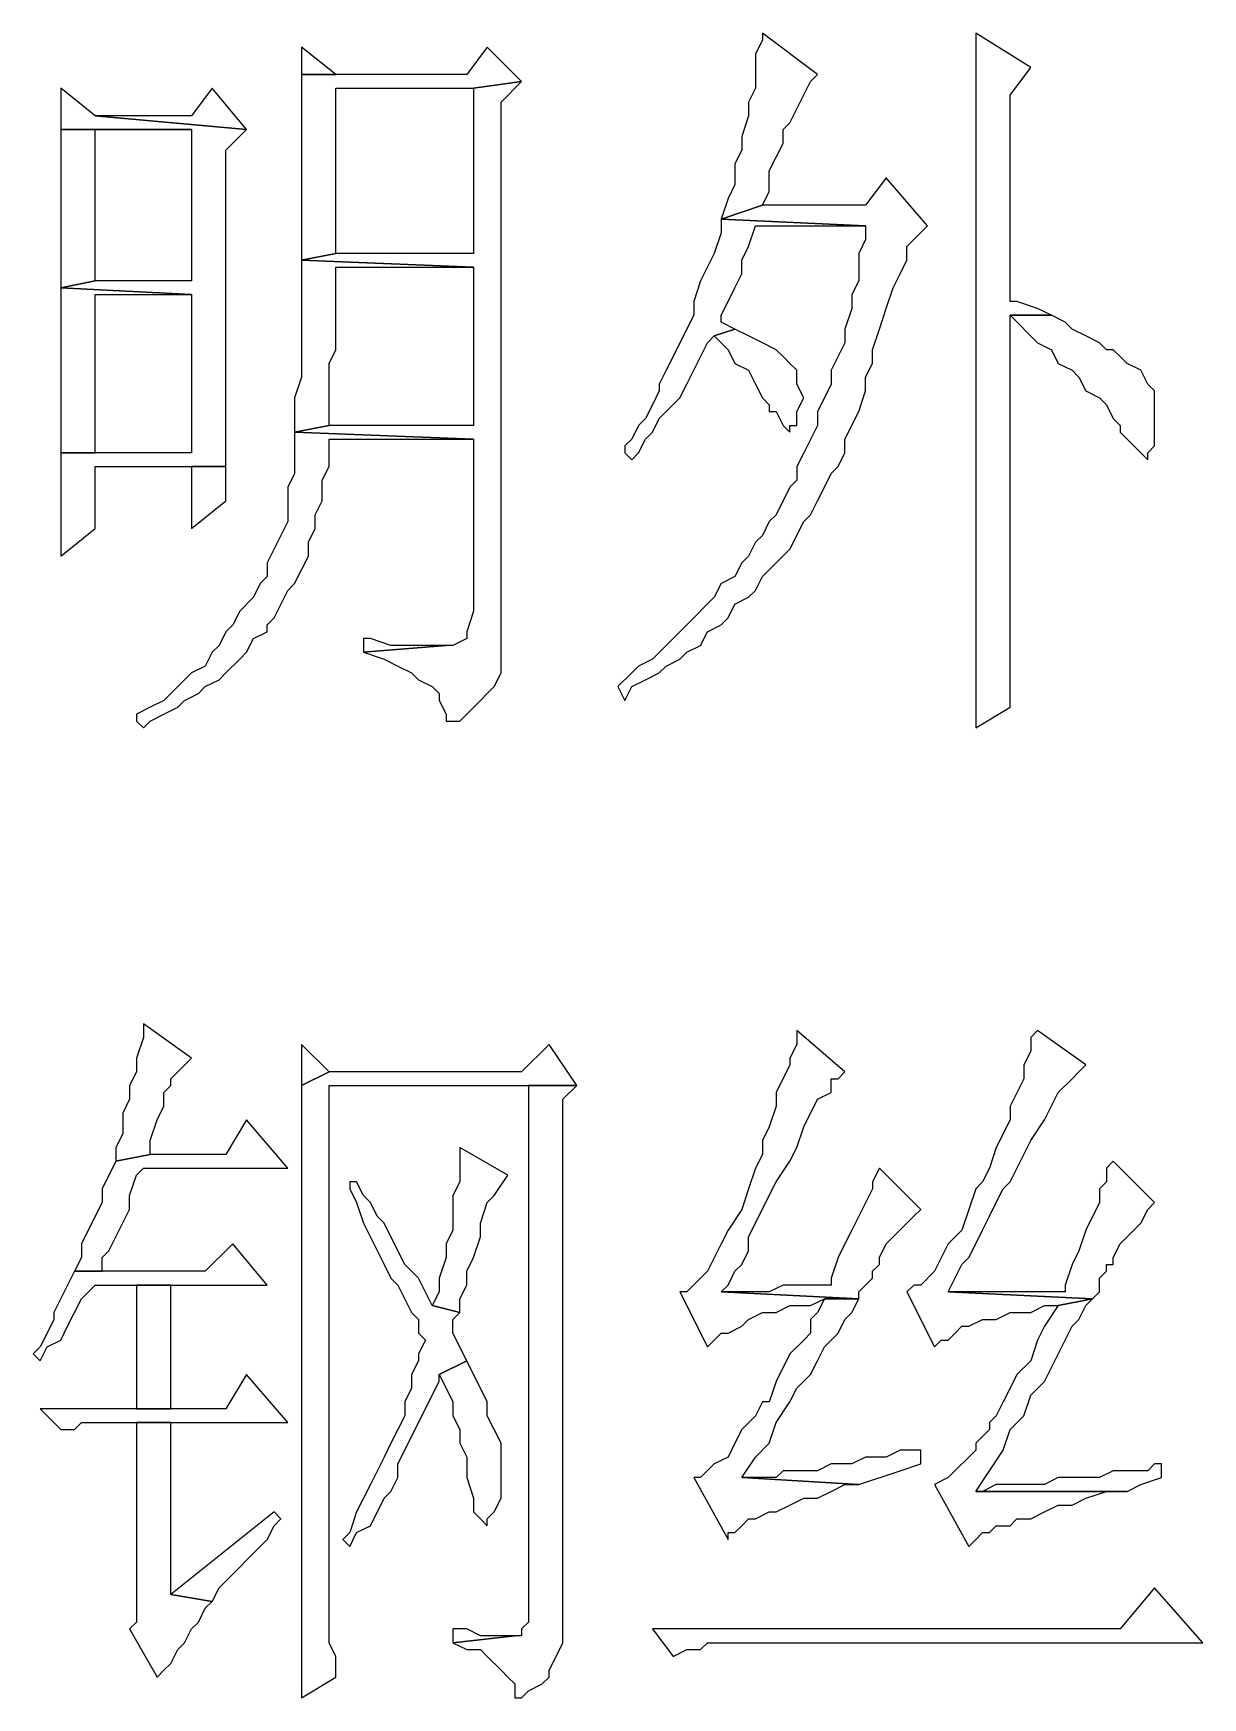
# Model space of a CAD drawing. Extents: x -15.4 to 0.8, y 0.3 to 11.8.
# Drawn here: x -2.2896 to -2.1479, y 10.1069 to 10.3086 of the extents above; entities that cross this region are included whole.
import ezdxf

# ---------------------------------------------------------------- set-up
doc = ezdxf.new("R2010")
doc.units = 0
doc.header["$MEASUREMENT"] = 0
doc.linetypes.add('AUSGEZOGEN', pattern=[0])
doc.layers.get('0').update_dxf_attribs({"linetype": 'AUSGEZOGEN'})

msp = doc.modelspace()

# ---------------------------------------------------------------- linework, layer by layer
for points in [[(-2.20128, 10.30856), (-2.20128, 10.30773), (-2.20128, 10.30773), (-2.20211, 10.30606), (-2.20211, 10.30606), (-2.20211, 10.3019), (-2.20211, 10.3019), (-2.20295, 10.30023), (-2.20295, 10.30023), (-2.20295, 10.29856), (-2.20295, 10.29856), (-2.20378, 10.29606), (-2.20378, 10.29606), (-2.20378, 10.2944), (-2.20378, 10.2944), (-2.20461, 10.29273), (-2.20461, 10.29273), (-2.20461, 10.29023), (-2.20461, 10.29023), (-2.20545, 10.28856), (-2.20545, 10.28856), (-2.20628, 10.28606), (-2.20628, 10.28606), (-2.20128, 10.28773), (-2.20128, 10.28773), (-2.20045, 10.2894), (-2.20045, 10.2894), (-2.20045, 10.2919), (-2.20045, 10.2919), (-2.19878, 10.29523), (-2.19878, 10.29523), (-2.19878, 10.2969), (-2.19878, 10.2969), (-2.19795, 10.29773), (-2.19795, 10.29773), (-2.19711, 10.2994), (-2.19711, 10.2994), (-2.19545, 10.30273), (-2.19545, 10.30273), (-2.19461, 10.30356), (-2.20128, 10.30856)], [(-2.17545, 10.30856), (-2.17545, 10.2244), (-2.17545, 10.2244), (-2.17128, 10.2269), (-2.17128, 10.2269), (-2.17128, 10.2744), (-2.17128, 10.2744), (-2.16628, 10.2744), (-2.16628, 10.2744), (-2.16795, 10.27523), (-2.16795, 10.27523), (-2.17045, 10.27606), (-2.17045, 10.27606), (-2.17128, 10.27606), (-2.17128, 10.27606), (-2.17128, 10.30106), (-2.17128, 10.30106), (-2.16878, 10.3044), (-2.17545, 10.30856)], [(-2.25711, 10.3069), (-2.25711, 10.30356), (-2.25711, 10.30356), (-2.25295, 10.30356), (-2.25711, 10.3069)], [(-2.23461, 10.3069), (-2.23711, 10.30356), (-2.23711, 10.30356), (-2.25711, 10.30356), (-2.25711, 10.30356), (-2.25711, 10.28106), (-2.25711, 10.28106), (-2.25295, 10.2819), (-2.25295, 10.2819), (-2.25295, 10.3019), (-2.25295, 10.3019), (-2.23628, 10.3019), (-2.23628, 10.3019), (-2.23045, 10.30273), (-2.23461, 10.3069)], [(-2.28628, 10.3019), (-2.28628, 10.2969), (-2.28628, 10.2969), (-2.27045, 10.2969), (-2.27045, 10.2969), (-2.27045, 10.27856), (-2.27045, 10.27856), (-2.28211, 10.27856), (-2.28211, 10.27856), (-2.28628, 10.27773), (-2.28628, 10.27773), (-2.27045, 10.2769), (-2.27045, 10.2769), (-2.27045, 10.25773), (-2.27045, 10.25773), (-2.28628, 10.25773), (-2.28628, 10.25773), (-2.28628, 10.24523), (-2.28628, 10.24523), (-2.28211, 10.24856), (-2.28211, 10.24856), (-2.28211, 10.25606), (-2.28211, 10.25606), (-2.26628, 10.25606), (-2.26628, 10.25606), (-2.26628, 10.2944), (-2.26628, 10.2944), (-2.26378, 10.2969), (-2.26378, 10.2969), (-2.28211, 10.29856), (-2.28628, 10.3019)], [(-2.26795, 10.3019), (-2.27045, 10.29856), (-2.27045, 10.29856), (-2.28211, 10.29856), (-2.28211, 10.29856), (-2.26378, 10.2969), (-2.26795, 10.3019)], [(-2.23045, 10.30273), (-2.23628, 10.3019), (-2.23628, 10.3019), (-2.23628, 10.2819), (-2.23628, 10.2819), (-2.25295, 10.2819), (-2.25295, 10.2819), (-2.25711, 10.28106), (-2.25711, 10.28106), (-2.23628, 10.28023), (-2.23628, 10.28023), (-2.23628, 10.26106), (-2.23628, 10.26106), (-2.25378, 10.26106), (-2.25378, 10.26106), (-2.25795, 10.26023), (-2.25795, 10.26023), (-2.23628, 10.2594), (-2.23628, 10.2594), (-2.23628, 10.23856), (-2.23628, 10.23856), (-2.23711, 10.23606), (-2.23711, 10.23606), (-2.23711, 10.23523), (-2.23711, 10.23523), (-2.23878, 10.2344), (-2.23878, 10.2344), (-2.23961, 10.2344), (-2.23961, 10.2344), (-2.24961, 10.23356), (-2.24961, 10.23356), (-2.24711, 10.23273), (-2.24711, 10.23273), (-2.24545, 10.2319), (-2.24545, 10.2319), (-2.24378, 10.23106), (-2.24378, 10.23106), (-2.24295, 10.23023), (-2.24295, 10.23023), (-2.24128, 10.2294), (-2.24128, 10.2294), (-2.24045, 10.22856), (-2.24045, 10.22856), (-2.24045, 10.22773), (-2.24045, 10.22773), (-2.23961, 10.22606), (-2.23961, 10.22606), (-2.23961, 10.22523), (-2.23961, 10.22523), (-2.23795, 10.22523), (-2.23795, 10.22523), (-2.23711, 10.22606), (-2.23711, 10.22606), (-2.23545, 10.22773), (-2.23545, 10.22773), (-2.23461, 10.22856), (-2.23461, 10.22856), (-2.23378, 10.2294), (-2.23378, 10.2294), (-2.23295, 10.23106), (-2.23295, 10.23106), (-2.23295, 10.30023), (-2.23045, 10.30273)], [(-2.28628, 10.2969), (-2.28628, 10.27773), (-2.28628, 10.27773), (-2.28211, 10.27856), (-2.28211, 10.27856), (-2.28211, 10.2969), (-2.28211, 10.2969), (-2.27045, 10.2969), (-2.28628, 10.2969)], [(-2.18628, 10.29106), (-2.18878, 10.28773), (-2.18878, 10.28773), (-2.20128, 10.28773), (-2.20128, 10.28773), (-2.20628, 10.28606), (-2.20628, 10.28606), (-2.18878, 10.28523), (-2.18878, 10.28523), (-2.18878, 10.28356), (-2.18878, 10.28356), (-2.18961, 10.2819), (-2.18961, 10.2819), (-2.18961, 10.27856), (-2.18961, 10.27856), (-2.19045, 10.2769), (-2.19045, 10.2769), (-2.19045, 10.27523), (-2.19045, 10.27523), (-2.19128, 10.27273), (-2.19128, 10.27273), (-2.19128, 10.27106), (-2.19128, 10.27106), (-2.19295, 10.26773), (-2.19295, 10.26773), (-2.19295, 10.26606), (-2.19295, 10.26606), (-2.19378, 10.2644), (-2.19378, 10.2644), (-2.19461, 10.26273), (-2.19461, 10.26273), (-2.19461, 10.26106), (-2.19461, 10.26106), (-2.19628, 10.25773), (-2.19628, 10.25773), (-2.19711, 10.25606), (-2.19711, 10.25606), (-2.19711, 10.2544), (-2.19711, 10.2544), (-2.19795, 10.25356), (-2.19795, 10.25356), (-2.19961, 10.25023), (-2.19961, 10.25023), (-2.20045, 10.2494), (-2.20045, 10.2494), (-2.20128, 10.24773), (-2.20128, 10.24773), (-2.20211, 10.2469), (-2.20211, 10.2469), (-2.20295, 10.24523), (-2.20295, 10.24523), (-2.20378, 10.2444), (-2.20378, 10.2444), (-2.20461, 10.24273), (-2.20461, 10.24273), (-2.20628, 10.2419), (-2.20628, 10.2419), (-2.20711, 10.24023), (-2.20711, 10.24023), (-2.21045, 10.2369), (-2.21045, 10.2369), (-2.21211, 10.23523), (-2.21211, 10.23523), (-2.21295, 10.2344), (-2.21295, 10.2344), (-2.21461, 10.23273), (-2.21461, 10.23273), (-2.21628, 10.2319), (-2.21628, 10.2319), (-2.21711, 10.23106), (-2.21711, 10.23106), (-2.21878, 10.2294), (-2.21878, 10.2294), (-2.21795, 10.22773), (-2.21795, 10.22773), (-2.21711, 10.2294), (-2.21711, 10.2294), (-2.21545, 10.23023), (-2.21545, 10.23023), (-2.21378, 10.23106), (-2.21378, 10.23106), (-2.21295, 10.2319), (-2.21295, 10.2319), (-2.21128, 10.23273), (-2.21128, 10.23273), (-2.21045, 10.23356), (-2.21045, 10.23356), (-2.20878, 10.2344), (-2.20878, 10.2344), (-2.20795, 10.23606), (-2.20795, 10.23606), (-2.20628, 10.2369), (-2.20628, 10.2369), (-2.20545, 10.23773), (-2.20545, 10.23773), (-2.20461, 10.2394), (-2.20461, 10.2394), (-2.20295, 10.24023), (-2.20295, 10.24023), (-2.20211, 10.24106), (-2.20211, 10.24106), (-2.20128, 10.24273), (-2.20128, 10.24273), (-2.19795, 10.24606), (-2.19795, 10.24606), (-2.19628, 10.2494), (-2.19628, 10.2494), (-2.19545, 10.25023), (-2.19545, 10.25023), (-2.19461, 10.2519), (-2.19461, 10.2519), (-2.19378, 10.25356), (-2.19378, 10.25356), (-2.19295, 10.25523), (-2.19295, 10.25523), (-2.19211, 10.25606), (-2.19211, 10.25606), (-2.19128, 10.25773), (-2.19128, 10.25773), (-2.19128, 10.2594), (-2.19128, 10.2594), (-2.18961, 10.26273), (-2.18961, 10.26273), (-2.18878, 10.26523), (-2.18878, 10.26523), (-2.18878, 10.2669), (-2.18878, 10.2669), (-2.18795, 10.26856), (-2.18795, 10.26856), (-2.18795, 10.27023), (-2.18795, 10.27023), (-2.18711, 10.27273), (-2.18711, 10.27273), (-2.18628, 10.27523), (-2.18628, 10.27523), (-2.18545, 10.27773), (-2.18545, 10.27773), (-2.18461, 10.2794), (-2.18461, 10.2794), (-2.18378, 10.28106), (-2.18378, 10.28106), (-2.18378, 10.28273), (-2.18378, 10.28273), (-2.18128, 10.28523), (-2.18628, 10.29106)], [(-2.20628, 10.28606), (-2.20628, 10.2844), (-2.20628, 10.2844), (-2.20711, 10.2819), (-2.20711, 10.2819), (-2.20878, 10.27856), (-2.20878, 10.27856), (-2.20961, 10.27606), (-2.20961, 10.27606), (-2.20961, 10.2744), (-2.20961, 10.2744), (-2.21295, 10.26773), (-2.21295, 10.26773), (-2.21378, 10.26606), (-2.21378, 10.26606), (-2.21378, 10.26523), (-2.21378, 10.26523), (-2.21461, 10.26356), (-2.21461, 10.26356), (-2.21545, 10.2619), (-2.21545, 10.2619), (-2.21628, 10.26106), (-2.21628, 10.26106), (-2.21711, 10.2594), (-2.21711, 10.2594), (-2.21795, 10.25856), (-2.21795, 10.25856), (-2.21795, 10.25773), (-2.21795, 10.25773), (-2.21711, 10.2569), (-2.21711, 10.2569), (-2.21628, 10.25773), (-2.21628, 10.25773), (-2.21545, 10.2594), (-2.21545, 10.2594), (-2.21461, 10.26023), (-2.21461, 10.26023), (-2.21378, 10.2619), (-2.21378, 10.2619), (-2.21128, 10.2644), (-2.21128, 10.2644), (-2.21045, 10.26606), (-2.21045, 10.26606), (-2.20961, 10.26773), (-2.20961, 10.26773), (-2.20795, 10.27106), (-2.20795, 10.27106), (-2.20711, 10.2719), (-2.20711, 10.2719), (-2.20461, 10.27273), (-2.20461, 10.27273), (-2.20628, 10.27356), (-2.20628, 10.27356), (-2.20628, 10.2744), (-2.20628, 10.2744), (-2.20545, 10.27606), (-2.20545, 10.27606), (-2.20461, 10.27773), (-2.20461, 10.27773), (-2.20378, 10.2794), (-2.20378, 10.2794), (-2.20378, 10.28106), (-2.20378, 10.28106), (-2.20295, 10.28273), (-2.20295, 10.28273), (-2.20211, 10.28523), (-2.20211, 10.28523), (-2.18878, 10.28523), (-2.20628, 10.28606)], [(-2.25711, 10.28106), (-2.25711, 10.2669), (-2.25711, 10.2669), (-2.25795, 10.2644), (-2.25795, 10.2644), (-2.25795, 10.26023), (-2.25795, 10.26023), (-2.25378, 10.26106), (-2.25378, 10.26106), (-2.25378, 10.26856), (-2.25378, 10.26856), (-2.25295, 10.27023), (-2.25295, 10.27023), (-2.25295, 10.28023), (-2.25295, 10.28023), (-2.23628, 10.28023), (-2.25711, 10.28106)], [(-2.28628, 10.27773), (-2.28628, 10.25773), (-2.28628, 10.25773), (-2.28211, 10.25773), (-2.28211, 10.25773), (-2.28211, 10.2769), (-2.28211, 10.2769), (-2.27045, 10.2769), (-2.28628, 10.27773)], [(-2.16628, 10.2744), (-2.17128, 10.2744), (-2.17128, 10.2744), (-2.16795, 10.27106), (-2.16795, 10.27106), (-2.16628, 10.27023), (-2.16628, 10.27023), (-2.16545, 10.26856), (-2.16545, 10.26856), (-2.16378, 10.26773), (-2.16378, 10.26773), (-2.16295, 10.2669), (-2.16295, 10.2669), (-2.16211, 10.26523), (-2.16211, 10.26523), (-2.16045, 10.2644), (-2.16045, 10.2644), (-2.15961, 10.26356), (-2.15961, 10.26356), (-2.15878, 10.2619), (-2.15878, 10.2619), (-2.15795, 10.26106), (-2.15795, 10.26106), (-2.15795, 10.26023), (-2.15795, 10.26023), (-2.15461, 10.2569), (-2.15461, 10.2569), (-2.15461, 10.25773), (-2.15461, 10.25773), (-2.15378, 10.25856), (-2.15378, 10.25856), (-2.15378, 10.26523), (-2.15378, 10.26523), (-2.15461, 10.26606), (-2.15461, 10.26606), (-2.15545, 10.26773), (-2.15545, 10.26773), (-2.15711, 10.26856), (-2.15711, 10.26856), (-2.15795, 10.2694), (-2.15795, 10.2694), (-2.15878, 10.27023), (-2.15878, 10.27023), (-2.15961, 10.27023), (-2.15961, 10.27023), (-2.16045, 10.27106), (-2.16045, 10.27106), (-2.16211, 10.2719), (-2.16211, 10.2719), (-2.16378, 10.27273), (-2.16378, 10.27273), (-2.16461, 10.27356), (-2.16628, 10.2744)], [(-2.20461, 10.27273), (-2.20711, 10.2719), (-2.20711, 10.2719), (-2.20545, 10.27023), (-2.20545, 10.27023), (-2.20461, 10.26856), (-2.20461, 10.26856), (-2.20295, 10.26773), (-2.20295, 10.26773), (-2.20211, 10.26606), (-2.20211, 10.26606), (-2.20128, 10.2644), (-2.20128, 10.2644), (-2.20045, 10.26356), (-2.20045, 10.26356), (-2.20045, 10.26273), (-2.20045, 10.26273), (-2.19961, 10.26273), (-2.19961, 10.26273), (-2.19878, 10.26106), (-2.19878, 10.26106), (-2.19795, 10.26023), (-2.19795, 10.26023), (-2.19795, 10.26106), (-2.19795, 10.26106), (-2.19711, 10.26106), (-2.19711, 10.26106), (-2.19711, 10.26273), (-2.19711, 10.26273), (-2.19628, 10.2644), (-2.19628, 10.2644), (-2.19711, 10.26606), (-2.19711, 10.26606), (-2.19711, 10.26773), (-2.19711, 10.26773), (-2.19795, 10.26856), (-2.19795, 10.26856), (-2.19878, 10.2694), (-2.19878, 10.2694), (-2.19961, 10.27023), (-2.19961, 10.27023), (-2.20128, 10.27106), (-2.20128, 10.27106), (-2.20295, 10.2719), (-2.20461, 10.27273)], [(-2.25795, 10.26023), (-2.25795, 10.25523), (-2.25795, 10.25523), (-2.25878, 10.25356), (-2.25878, 10.25356), (-2.25878, 10.2494), (-2.25878, 10.2494), (-2.26128, 10.2444), (-2.26128, 10.2444), (-2.26128, 10.24273), (-2.26128, 10.24273), (-2.26211, 10.2419), (-2.26211, 10.2419), (-2.26295, 10.24023), (-2.26295, 10.24023), (-2.26461, 10.23856), (-2.26461, 10.23856), (-2.26545, 10.2369), (-2.26545, 10.2369), (-2.26628, 10.23606), (-2.26628, 10.23606), (-2.26711, 10.2344), (-2.26711, 10.2344), (-2.26795, 10.23356), (-2.26795, 10.23356), (-2.26878, 10.2319), (-2.26878, 10.2319), (-2.27045, 10.23106), (-2.27045, 10.23106), (-2.27128, 10.23023), (-2.27128, 10.23023), (-2.27295, 10.22856), (-2.27295, 10.22856), (-2.27378, 10.22773), (-2.27378, 10.22773), (-2.27545, 10.2269), (-2.27545, 10.2269), (-2.27711, 10.22606), (-2.27711, 10.22606), (-2.27711, 10.22523), (-2.27711, 10.22523), (-2.27628, 10.2244), (-2.27628, 10.2244), (-2.27545, 10.22523), (-2.27545, 10.22523), (-2.27378, 10.22606), (-2.27378, 10.22606), (-2.27211, 10.2269), (-2.27211, 10.2269), (-2.27128, 10.22773), (-2.27128, 10.22773), (-2.26961, 10.22856), (-2.26961, 10.22856), (-2.26878, 10.2294), (-2.26878, 10.2294), (-2.26711, 10.23023), (-2.26711, 10.23023), (-2.26628, 10.23106), (-2.26628, 10.23106), (-2.26461, 10.23273), (-2.26461, 10.23273), (-2.26378, 10.23356), (-2.26378, 10.23356), (-2.26295, 10.23523), (-2.26295, 10.23523), (-2.26128, 10.23606), (-2.26128, 10.23606), (-2.26128, 10.2369), (-2.26128, 10.2369), (-2.26045, 10.23773), (-2.26045, 10.23773), (-2.25878, 10.24106), (-2.25878, 10.24106), (-2.25795, 10.2419), (-2.25795, 10.2419), (-2.25711, 10.24356), (-2.25711, 10.24356), (-2.25628, 10.24523), (-2.25628, 10.24523), (-2.25628, 10.2469), (-2.25628, 10.2469), (-2.25545, 10.24856), (-2.25545, 10.24856), (-2.25545, 10.25023), (-2.25545, 10.25023), (-2.25461, 10.2519), (-2.25461, 10.2519), (-2.25461, 10.2544), (-2.25461, 10.2544), (-2.25378, 10.25606), (-2.25378, 10.25606), (-2.25378, 10.2594), (-2.25378, 10.2594), (-2.23628, 10.2594), (-2.25795, 10.26023)], [(-2.26628, 10.25606), (-2.27045, 10.25606), (-2.27045, 10.25606), (-2.27045, 10.24856), (-2.27045, 10.24856), (-2.26628, 10.2519), (-2.26628, 10.2519), (-2.26628, 10.2544), (-2.26628, 10.25606)], [(-2.24961, 10.23523), (-2.24961, 10.23356), (-2.24961, 10.23356), (-2.23961, 10.2344), (-2.23961, 10.2344), (-2.24628, 10.2344), (-2.24628, 10.2344), (-2.24878, 10.23523), (-2.24961, 10.23523)], [(-2.27628, 10.18856), (-2.27628, 10.1869), (-2.27628, 10.1869), (-2.27711, 10.1844), (-2.27711, 10.1844), (-2.27711, 10.18273), (-2.27711, 10.18273), (-2.27795, 10.18106), (-2.27795, 10.18106), (-2.27795, 10.1794), (-2.27795, 10.1794), (-2.27878, 10.17773), (-2.27878, 10.17773), (-2.27878, 10.17523), (-2.27878, 10.17523), (-2.27961, 10.17356), (-2.27961, 10.17356), (-2.27961, 10.1719), (-2.27961, 10.1719), (-2.27545, 10.17273), (-2.27545, 10.17273), (-2.27545, 10.1744), (-2.27545, 10.1744), (-2.27461, 10.1769), (-2.27461, 10.1769), (-2.27378, 10.17856), (-2.27378, 10.17856), (-2.27378, 10.18023), (-2.27378, 10.18023), (-2.27295, 10.18106), (-2.27295, 10.18106), (-2.27295, 10.1819), (-2.27295, 10.1819), (-2.27045, 10.1844), (-2.27628, 10.18856)], [(-2.19711, 10.18773), (-2.19711, 10.18606), (-2.19711, 10.18606), (-2.19795, 10.1844), (-2.19795, 10.1844), (-2.19795, 10.18356), (-2.19795, 10.18356), (-2.19961, 10.18023), (-2.19961, 10.18023), (-2.19961, 10.17856), (-2.19961, 10.17856), (-2.20045, 10.17606), (-2.20045, 10.17606), (-2.20128, 10.1744), (-2.20128, 10.1744), (-2.20128, 10.17273), (-2.20128, 10.17273), (-2.20211, 10.17106), (-2.20211, 10.17106), (-2.20295, 10.16856), (-2.20295, 10.16856), (-2.20378, 10.16606), (-2.20378, 10.16606), (-2.20545, 10.16356), (-2.20545, 10.16356), (-2.20628, 10.1619), (-2.20628, 10.1619), (-2.20795, 10.15856), (-2.20795, 10.15856), (-2.21045, 10.15606), (-2.21045, 10.15606), (-2.21128, 10.15606), (-2.21128, 10.15606), (-2.20795, 10.1494), (-2.20795, 10.1494), (-2.20711, 10.15023), (-2.20711, 10.15023), (-2.20628, 10.15106), (-2.20628, 10.15106), (-2.20545, 10.15106), (-2.20545, 10.15106), (-2.20378, 10.1519), (-2.20378, 10.1519), (-2.20295, 10.15273), (-2.20295, 10.15273), (-2.20128, 10.15356), (-2.20128, 10.15356), (-2.19961, 10.15356), (-2.19961, 10.15356), (-2.19795, 10.1544), (-2.19795, 10.1544), (-2.19545, 10.1544), (-2.19545, 10.1544), (-2.19378, 10.15523), (-2.19378, 10.15523), (-2.18961, 10.15523), (-2.18961, 10.15523), (-2.20628, 10.15606), (-2.20628, 10.15606), (-2.20545, 10.1569), (-2.20545, 10.1569), (-2.20461, 10.15856), (-2.20461, 10.15856), (-2.20378, 10.1594), (-2.20378, 10.1594), (-2.20295, 10.16106), (-2.20295, 10.16106), (-2.20295, 10.16273), (-2.20295, 10.16273), (-2.19961, 10.1694), (-2.19961, 10.1694), (-2.19795, 10.1719), (-2.19795, 10.1719), (-2.19711, 10.17356), (-2.19711, 10.17356), (-2.19628, 10.17606), (-2.19628, 10.17606), (-2.19461, 10.1794), (-2.19461, 10.1794), (-2.19295, 10.18023), (-2.19295, 10.18023), (-2.19295, 10.1819), (-2.19295, 10.1819), (-2.19211, 10.1819), (-2.19211, 10.1819), (-2.19128, 10.18273), (-2.19711, 10.18773)], [(-2.16795, 10.18773), (-2.16878, 10.1869), (-2.16878, 10.1869), (-2.16878, 10.18523), (-2.16878, 10.18523), (-2.16961, 10.18356), (-2.16961, 10.18356), (-2.16961, 10.1819), (-2.16961, 10.1819), (-2.17128, 10.17856), (-2.17128, 10.17856), (-2.17128, 10.1769), (-2.17128, 10.1769), (-2.17295, 10.17356), (-2.17295, 10.17356), (-2.17378, 10.17106), (-2.17378, 10.17106), (-2.17461, 10.1694), (-2.17461, 10.1694), (-2.17545, 10.16856), (-2.17545, 10.16856), (-2.17628, 10.16606), (-2.17628, 10.16606), (-2.17711, 10.16356), (-2.17711, 10.16356), (-2.17878, 10.1619), (-2.17878, 10.1619), (-2.18045, 10.15856), (-2.18045, 10.15856), (-2.18211, 10.1569), (-2.18211, 10.1569), (-2.18295, 10.1569), (-2.18295, 10.1569), (-2.18378, 10.15606), (-2.18378, 10.15606), (-2.18045, 10.1494), (-2.18045, 10.1494), (-2.17961, 10.15023), (-2.17961, 10.15023), (-2.17878, 10.15023), (-2.17878, 10.15023), (-2.17795, 10.15106), (-2.17795, 10.15106), (-2.17711, 10.1519), (-2.17711, 10.1519), (-2.17628, 10.1519), (-2.17628, 10.1519), (-2.17461, 10.15273), (-2.17461, 10.15273), (-2.17295, 10.15273), (-2.17295, 10.15273), (-2.17128, 10.15356), (-2.17128, 10.15356), (-2.16878, 10.15356), (-2.16878, 10.15356), (-2.16711, 10.1544), (-2.16711, 10.1544), (-2.16545, 10.1544), (-2.16545, 10.1544), (-2.16128, 10.15523), (-2.16128, 10.15523), (-2.17878, 10.15606), (-2.17878, 10.15606), (-2.17711, 10.1594), (-2.17711, 10.1594), (-2.17628, 10.16023), (-2.17628, 10.16023), (-2.17545, 10.1619), (-2.17545, 10.1619), (-2.17461, 10.16356), (-2.17461, 10.16356), (-2.17378, 10.16523), (-2.17378, 10.16523), (-2.17295, 10.1669), (-2.17295, 10.1669), (-2.17211, 10.16856), (-2.17211, 10.16856), (-2.17128, 10.1694), (-2.17128, 10.1694), (-2.16961, 10.17273), (-2.16961, 10.17273), (-2.16878, 10.1744), (-2.16878, 10.1744), (-2.16711, 10.1769), (-2.16711, 10.1769), (-2.16545, 10.18023), (-2.16545, 10.18023), (-2.16378, 10.1819), (-2.16378, 10.1819), (-2.16295, 10.18273), (-2.16295, 10.18273), (-2.16211, 10.18356), (-2.16795, 10.18773)], [(-2.25711, 10.18606), (-2.25711, 10.18106), (-2.25711, 10.18106), (-2.25378, 10.18273), (-2.25711, 10.18606)], [(-2.22711, 10.18606), (-2.23045, 10.18273), (-2.23045, 10.18273), (-2.25378, 10.18273), (-2.25378, 10.18273), (-2.25711, 10.18106), (-2.25711, 10.18106), (-2.25711, 10.1069), (-2.25711, 10.1069), (-2.25295, 10.1094), (-2.25295, 10.1094), (-2.25295, 10.1119), (-2.25295, 10.1119), (-2.25378, 10.11356), (-2.25378, 10.11356), (-2.25378, 10.18106), (-2.25378, 10.18106), (-2.22378, 10.18106), (-2.22711, 10.18606)], [(-2.22378, 10.18106), (-2.22961, 10.18106), (-2.22961, 10.18106), (-2.22961, 10.11606), (-2.22961, 10.11606), (-2.23045, 10.11523), (-2.23045, 10.11523), (-2.23045, 10.1144), (-2.23045, 10.1144), (-2.23128, 10.1144), (-2.23128, 10.1144), (-2.23878, 10.11356), (-2.23878, 10.11356), (-2.23711, 10.11273), (-2.23711, 10.11273), (-2.23545, 10.11273), (-2.23545, 10.11273), (-2.23461, 10.1119), (-2.23461, 10.1119), (-2.23295, 10.11023), (-2.23295, 10.11023), (-2.23211, 10.1094), (-2.23211, 10.1094), (-2.23128, 10.10856), (-2.23128, 10.10856), (-2.23128, 10.1069), (-2.23128, 10.1069), (-2.23045, 10.1069), (-2.23045, 10.1069), (-2.22961, 10.10773), (-2.22961, 10.10773), (-2.22795, 10.10856), (-2.22795, 10.10856), (-2.22711, 10.1094), (-2.22711, 10.1094), (-2.22711, 10.11023), (-2.22711, 10.11023), (-2.22628, 10.1119), (-2.22628, 10.1119), (-2.22545, 10.11356), (-2.22545, 10.11356), (-2.22545, 10.1794), (-2.22378, 10.18106)], [(-2.26378, 10.1769), (-2.26628, 10.17273), (-2.26628, 10.17273), (-2.27545, 10.17273), (-2.27545, 10.17273), (-2.27961, 10.1719), (-2.27961, 10.1719), (-2.28128, 10.16856), (-2.28128, 10.16856), (-2.28128, 10.1669), (-2.28128, 10.1669), (-2.28295, 10.16356), (-2.28295, 10.16356), (-2.28378, 10.1619), (-2.28378, 10.1619), (-2.28378, 10.16023), (-2.28378, 10.16023), (-2.28461, 10.15856), (-2.28461, 10.15856), (-2.28128, 10.15856), (-2.28128, 10.15856), (-2.28128, 10.16023), (-2.28128, 10.16023), (-2.28045, 10.16106), (-2.28045, 10.16106), (-2.27795, 10.16606), (-2.27795, 10.16606), (-2.27795, 10.16773), (-2.27795, 10.16773), (-2.27711, 10.17023), (-2.27711, 10.17023), (-2.27628, 10.17106), (-2.27628, 10.17106), (-2.25878, 10.17106), (-2.26378, 10.1769)], [(-2.23795, 10.17356), (-2.23795, 10.1694), (-2.23795, 10.1694), (-2.23878, 10.16773), (-2.23878, 10.16773), (-2.23878, 10.16356), (-2.23878, 10.16356), (-2.23961, 10.1619), (-2.23961, 10.1619), (-2.23961, 10.16023), (-2.23961, 10.16023), (-2.24045, 10.15773), (-2.24045, 10.15773), (-2.24045, 10.15606), (-2.24045, 10.15606), (-2.24128, 10.1544), (-2.24128, 10.1544), (-2.23795, 10.15356), (-2.23795, 10.15356), (-2.23795, 10.15523), (-2.23795, 10.15523), (-2.23711, 10.1569), (-2.23711, 10.1569), (-2.23711, 10.15856), (-2.23711, 10.15856), (-2.23628, 10.16023), (-2.23628, 10.16023), (-2.23545, 10.16273), (-2.23545, 10.16273), (-2.23545, 10.1644), (-2.23545, 10.1644), (-2.23461, 10.1669), (-2.23461, 10.1669), (-2.23378, 10.16773), (-2.23378, 10.16773), (-2.23211, 10.17023), (-2.23795, 10.17356)], [(-2.18711, 10.17106), (-2.18795, 10.1694), (-2.18795, 10.1694), (-2.18795, 10.16856), (-2.18795, 10.16856), (-2.19045, 10.16356), (-2.19045, 10.16356), (-2.19128, 10.1619), (-2.19128, 10.1619), (-2.19211, 10.16023), (-2.19211, 10.16023), (-2.19295, 10.15773), (-2.19295, 10.15773), (-2.19295, 10.1569), (-2.19295, 10.1569), (-2.19878, 10.1569), (-2.19878, 10.1569), (-2.20045, 10.15606), (-2.20045, 10.15606), (-2.20628, 10.15606), (-2.20628, 10.15606), (-2.18961, 10.15523), (-2.18961, 10.15523), (-2.18961, 10.15606), (-2.18961, 10.15606), (-2.18795, 10.15773), (-2.18795, 10.15773), (-2.18795, 10.15856), (-2.18795, 10.15856), (-2.18711, 10.1594), (-2.18711, 10.1594), (-2.18711, 10.16023), (-2.18711, 10.16023), (-2.18628, 10.1619), (-2.18628, 10.1619), (-2.18545, 10.16273), (-2.18545, 10.16273), (-2.18378, 10.1644), (-2.18378, 10.1644), (-2.18295, 10.16523), (-2.18295, 10.16523), (-2.18211, 10.16606), (-2.18711, 10.17106)], [(-2.15878, 10.1719), (-2.15961, 10.17106), (-2.15961, 10.17106), (-2.15961, 10.1694), (-2.15961, 10.1694), (-2.16045, 10.16856), (-2.16045, 10.16856), (-2.16045, 10.1669), (-2.16045, 10.1669), (-2.16211, 10.16356), (-2.16211, 10.16356), (-2.16295, 10.16106), (-2.16295, 10.16106), (-2.16378, 10.1594), (-2.16378, 10.1594), (-2.16461, 10.1569), (-2.16461, 10.1569), (-2.16461, 10.15606), (-2.16461, 10.15606), (-2.17878, 10.15606), (-2.17878, 10.15606), (-2.16128, 10.15523), (-2.16128, 10.15523), (-2.16045, 10.15606), (-2.16045, 10.15606), (-2.16045, 10.15773), (-2.16045, 10.15773), (-2.15961, 10.15856), (-2.15961, 10.15856), (-2.15961, 10.1594), (-2.15961, 10.1594), (-2.15878, 10.1594), (-2.15878, 10.1594), (-2.15878, 10.16023), (-2.15878, 10.16023), (-2.15795, 10.1619), (-2.15795, 10.1619), (-2.15628, 10.16356), (-2.15628, 10.16356), (-2.15545, 10.1644), (-2.15545, 10.1644), (-2.15461, 10.16606), (-2.15461, 10.16606), (-2.15378, 10.1669), (-2.15878, 10.1719)], [(-2.25128, 10.1694), (-2.25128, 10.16856), (-2.25128, 10.16856), (-2.25045, 10.1669), (-2.25045, 10.1669), (-2.24961, 10.1644), (-2.24961, 10.1644), (-2.24711, 10.1594), (-2.24711, 10.1594), (-2.24628, 10.15773), (-2.24628, 10.15773), (-2.24545, 10.1569), (-2.24545, 10.1569), (-2.24378, 10.15356), (-2.24378, 10.15356), (-2.24295, 10.15273), (-2.24295, 10.15273), (-2.24295, 10.15106), (-2.24295, 10.15106), (-2.24211, 10.15023), (-2.24211, 10.15023), (-2.24295, 10.14856), (-2.24295, 10.14856), (-2.24295, 10.14773), (-2.24295, 10.14773), (-2.24378, 10.14606), (-2.24378, 10.14606), (-2.24378, 10.1444), (-2.24378, 10.1444), (-2.24461, 10.14273), (-2.24461, 10.14273), (-2.24461, 10.14106), (-2.24461, 10.14106), (-2.24628, 10.13773), (-2.24628, 10.13773), (-2.24711, 10.13606), (-2.24711, 10.13606), (-2.24878, 10.13273), (-2.24878, 10.13273), (-2.24961, 10.13106), (-2.24961, 10.13106), (-2.25045, 10.1294), (-2.25045, 10.1294), (-2.25128, 10.1269), (-2.25128, 10.1269), (-2.25211, 10.12606), (-2.25211, 10.12606), (-2.25128, 10.12523), (-2.25128, 10.12523), (-2.25045, 10.1269), (-2.25045, 10.1269), (-2.24878, 10.12773), (-2.24878, 10.12773), (-2.24711, 10.13106), (-2.24711, 10.13106), (-2.24628, 10.1319), (-2.24628, 10.1319), (-2.24545, 10.13356), (-2.24545, 10.13356), (-2.24545, 10.13523), (-2.24545, 10.13523), (-2.24045, 10.14523), (-2.24045, 10.14523), (-2.24045, 10.14606), (-2.24045, 10.14606), (-2.23711, 10.14773), (-2.23711, 10.14773), (-2.23878, 10.15106), (-2.23878, 10.15106), (-2.23878, 10.15273), (-2.23878, 10.15273), (-2.23795, 10.15356), (-2.23795, 10.15356), (-2.24128, 10.1544), (-2.24128, 10.1544), (-2.24295, 10.15773), (-2.24295, 10.15773), (-2.24461, 10.1594), (-2.24461, 10.1594), (-2.24628, 10.16273), (-2.24628, 10.16273), (-2.24711, 10.1644), (-2.24711, 10.1644), (-2.24795, 10.16523), (-2.24795, 10.16523), (-2.24878, 10.1669), (-2.24878, 10.1669), (-2.24961, 10.16773), (-2.24961, 10.16773), (-2.25045, 10.1694), (-2.25128, 10.1694)], [(-2.26545, 10.1619), (-2.26878, 10.15856), (-2.26878, 10.15856), (-2.28461, 10.15856), (-2.28461, 10.15856), (-2.28711, 10.15356), (-2.28711, 10.15356), (-2.28711, 10.15273), (-2.28711, 10.15273), (-2.28795, 10.15106), (-2.28795, 10.15106), (-2.28878, 10.1494), (-2.28878, 10.1494), (-2.28961, 10.14856), (-2.28961, 10.14856), (-2.28878, 10.14773), (-2.28878, 10.14773), (-2.28795, 10.1494), (-2.28795, 10.1494), (-2.28628, 10.15023), (-2.28628, 10.15023), (-2.28545, 10.1519), (-2.28545, 10.1519), (-2.28461, 10.15356), (-2.28461, 10.15356), (-2.28378, 10.15523), (-2.28378, 10.15523), (-2.28211, 10.1569), (-2.28211, 10.1569), (-2.26128, 10.1569), (-2.26545, 10.1619)], [(-2.27295, 10.1419), (-2.27295, 10.1569), (-2.27295, 10.1569), (-2.27711, 10.1569), (-2.27711, 10.1569), (-2.27711, 10.1419), (-2.27711, 10.1419), (-2.27295, 10.1419), (-2.27295, 10.1419)], [(-2.18961, 10.15523), (-2.19378, 10.15523), (-2.19378, 10.15523), (-2.19461, 10.15356), (-2.19461, 10.15356), (-2.19545, 10.15273), (-2.19545, 10.15273), (-2.19545, 10.15106), (-2.19545, 10.15106), (-2.19628, 10.15023), (-2.19628, 10.15023), (-2.19795, 10.14856), (-2.19795, 10.14856), (-2.19961, 10.14523), (-2.19961, 10.14523), (-2.20045, 10.14273), (-2.20045, 10.14273), (-2.20128, 10.14273), (-2.20128, 10.14273), (-2.20211, 10.14106), (-2.20211, 10.14106), (-2.20378, 10.1394), (-2.20378, 10.1394), (-2.20461, 10.13773), (-2.20461, 10.13773), (-2.20545, 10.13606), (-2.20545, 10.13606), (-2.20711, 10.13523), (-2.20711, 10.13523), (-2.20878, 10.13356), (-2.20878, 10.13356), (-2.20961, 10.13356), (-2.20961, 10.13356), (-2.20545, 10.12606), (-2.20545, 10.12606), (-2.20545, 10.1269), (-2.20545, 10.1269), (-2.20461, 10.1269), (-2.20461, 10.1269), (-2.20378, 10.12773), (-2.20378, 10.12773), (-2.20295, 10.12856), (-2.20295, 10.12856), (-2.20211, 10.12856), (-2.20211, 10.12856), (-2.20045, 10.1294), (-2.20045, 10.1294), (-2.19961, 10.1294), (-2.19961, 10.1294), (-2.19795, 10.13023), (-2.19795, 10.13023), (-2.19628, 10.13106), (-2.19628, 10.13106), (-2.19461, 10.13106), (-2.19461, 10.13106), (-2.19295, 10.1319), (-2.19295, 10.1319), (-2.19128, 10.13273), (-2.19128, 10.13273), (-2.18961, 10.13273), (-2.18961, 10.13273), (-2.20378, 10.13356), (-2.20378, 10.13356), (-2.20211, 10.13606), (-2.20211, 10.13606), (-2.20045, 10.13773), (-2.20045, 10.13773), (-2.19961, 10.14023), (-2.19961, 10.14023), (-2.19795, 10.14273), (-2.19795, 10.14273), (-2.19711, 10.1444), (-2.19711, 10.1444), (-2.19545, 10.14606), (-2.19545, 10.14606), (-2.19461, 10.14773), (-2.19461, 10.14773), (-2.19378, 10.1494), (-2.19378, 10.1494), (-2.19211, 10.15106), (-2.19211, 10.15106), (-2.19128, 10.15273), (-2.19128, 10.15273), (-2.19045, 10.15356), (-2.18961, 10.15523)], [(-2.16128, 10.15523), (-2.16545, 10.1544), (-2.16545, 10.1544), (-2.16711, 10.1519), (-2.16711, 10.1519), (-2.16795, 10.15023), (-2.16795, 10.15023), (-2.16878, 10.14773), (-2.16878, 10.14773), (-2.17045, 10.14606), (-2.17045, 10.14606), (-2.17128, 10.1444), (-2.17128, 10.1444), (-2.17211, 10.14273), (-2.17211, 10.14273), (-2.17295, 10.14106), (-2.17295, 10.14106), (-2.17378, 10.14023), (-2.17378, 10.14023), (-2.17378, 10.1394), (-2.17378, 10.1394), (-2.17545, 10.13773), (-2.17545, 10.13773), (-2.17545, 10.1369), (-2.17545, 10.1369), (-2.17878, 10.13356), (-2.17878, 10.13356), (-2.18045, 10.13273), (-2.18045, 10.13273), (-2.17628, 10.12523), (-2.17628, 10.12523), (-2.17545, 10.12606), (-2.17545, 10.12606), (-2.17461, 10.1269), (-2.17461, 10.1269), (-2.17378, 10.1269), (-2.17378, 10.1269), (-2.17295, 10.12773), (-2.17295, 10.12773), (-2.17128, 10.12773), (-2.17128, 10.12773), (-2.17045, 10.12856), (-2.17045, 10.12856), (-2.16878, 10.12856), (-2.16878, 10.12856), (-2.16711, 10.1294), (-2.16711, 10.1294), (-2.16545, 10.13023), (-2.16545, 10.13023), (-2.16378, 10.13023), (-2.16378, 10.13023), (-2.16211, 10.13106), (-2.16211, 10.13106), (-2.15961, 10.1319), (-2.15961, 10.1319), (-2.15711, 10.1319), (-2.15711, 10.1319), (-2.17545, 10.1319), (-2.17545, 10.1319), (-2.17378, 10.1344), (-2.17378, 10.1344), (-2.17211, 10.1369), (-2.17211, 10.1369), (-2.17128, 10.1394), (-2.17128, 10.1394), (-2.16961, 10.14106), (-2.16961, 10.14106), (-2.16878, 10.14356), (-2.16878, 10.14356), (-2.16711, 10.14523), (-2.16711, 10.14523), (-2.16378, 10.1519), (-2.16378, 10.1519), (-2.16295, 10.15273), (-2.16295, 10.15273), (-2.16211, 10.1544), (-2.16128, 10.15523)], [(-2.26378, 10.14606), (-2.26628, 10.1419), (-2.26628, 10.1419), (-2.28878, 10.1419), (-2.28878, 10.1419), (-2.28628, 10.1394), (-2.28628, 10.1394), (-2.28461, 10.1394), (-2.28461, 10.1394), (-2.28378, 10.14023), (-2.28378, 10.14023), (-2.25878, 10.14023), (-2.26378, 10.14606)], [(-2.23711, 10.14773), (-2.24045, 10.14606), (-2.24045, 10.14606), (-2.23961, 10.1444), (-2.23961, 10.1444), (-2.23878, 10.14273), (-2.23878, 10.14273), (-2.23878, 10.14106), (-2.23878, 10.14106), (-2.23795, 10.1394), (-2.23795, 10.1394), (-2.23795, 10.13773), (-2.23795, 10.13773), (-2.23711, 10.13606), (-2.23711, 10.13606), (-2.23711, 10.13356), (-2.23711, 10.13356), (-2.23628, 10.13106), (-2.23628, 10.13106), (-2.23628, 10.1294), (-2.23628, 10.1294), (-2.23545, 10.12856), (-2.23545, 10.12856), (-2.23461, 10.12773), (-2.23461, 10.12773), (-2.23461, 10.12856), (-2.23461, 10.12856), (-2.23378, 10.1294), (-2.23378, 10.1294), (-2.23295, 10.13106), (-2.23295, 10.13106), (-2.23295, 10.13773), (-2.23295, 10.13773), (-2.23461, 10.14106), (-2.23461, 10.14106), (-2.23461, 10.14273), (-2.23461, 10.14273), (-2.23545, 10.1444), (-2.23545, 10.1444), (-2.23628, 10.14606), (-2.23711, 10.14773)], [(-2.27295, 10.14023), (-2.27711, 10.14023), (-2.27711, 10.14023), (-2.27711, 10.11606), (-2.27711, 10.11606), (-2.27795, 10.11523), (-2.27795, 10.11523), (-2.27461, 10.1094), (-2.27461, 10.1094), (-2.27378, 10.11023), (-2.27378, 10.11023), (-2.27295, 10.11106), (-2.27295, 10.11106), (-2.27211, 10.11273), (-2.27211, 10.11273), (-2.27128, 10.11356), (-2.27128, 10.11356), (-2.27045, 10.11523), (-2.27045, 10.11523), (-2.26961, 10.11606), (-2.26961, 10.11606), (-2.26878, 10.11773), (-2.26878, 10.11773), (-2.26795, 10.11856), (-2.26795, 10.11856), (-2.27295, 10.1194), (-2.27295, 10.14023)], [(-2.18211, 10.1369), (-2.18461, 10.1369), (-2.18461, 10.1369), (-2.18628, 10.13606), (-2.18628, 10.13606), (-2.18878, 10.13606), (-2.18878, 10.13606), (-2.19045, 10.13523), (-2.19045, 10.13523), (-2.19295, 10.13523), (-2.19295, 10.13523), (-2.19461, 10.1344), (-2.19461, 10.1344), (-2.19878, 10.1344), (-2.19878, 10.1344), (-2.19961, 10.13356), (-2.19961, 10.13356), (-2.20378, 10.13356), (-2.20378, 10.13356), (-2.18961, 10.13273), (-2.18961, 10.13273), (-2.18461, 10.1344), (-2.18461, 10.1344), (-2.18211, 10.13523), (-2.18211, 10.1369)], [(-2.15295, 10.13523), (-2.15378, 10.13523), (-2.15378, 10.13523), (-2.15461, 10.1344), (-2.15461, 10.1344), (-2.15878, 10.1344), (-2.15878, 10.1344), (-2.16045, 10.13356), (-2.16045, 10.13356), (-2.16545, 10.13356), (-2.16545, 10.13356), (-2.16711, 10.13273), (-2.16711, 10.13273), (-2.17295, 10.13273), (-2.17295, 10.13273), (-2.17461, 10.1319), (-2.17461, 10.1319), (-2.17545, 10.1319), (-2.17545, 10.1319), (-2.15711, 10.1319), (-2.15711, 10.1319), (-2.15545, 10.13273), (-2.15545, 10.13273), (-2.15295, 10.13356), (-2.15295, 10.13523)], [(-2.26045, 10.1294), (-2.27295, 10.1194), (-2.27295, 10.1194), (-2.26795, 10.11856), (-2.26795, 10.11856), (-2.26711, 10.12023), (-2.26711, 10.12023), (-2.26128, 10.12606), (-2.26128, 10.12606), (-2.26045, 10.12773), (-2.26045, 10.12773), (-2.25961, 10.12856), (-2.26045, 10.1294)], [(-2.15378, 10.12023), (-2.15795, 10.11523), (-2.15795, 10.11523), (-2.21461, 10.11523), (-2.21461, 10.11523), (-2.21211, 10.1119), (-2.21211, 10.1119), (-2.21045, 10.11273), (-2.21045, 10.11273), (-2.20878, 10.11273), (-2.20878, 10.11273), (-2.20795, 10.11356), (-2.20795, 10.11356), (-2.14795, 10.11356), (-2.15378, 10.12023)], [(-2.23878, 10.11523), (-2.23878, 10.11356), (-2.23878, 10.11356), (-2.23128, 10.1144), (-2.23128, 10.1144), (-2.23545, 10.1144), (-2.23545, 10.1144), (-2.23711, 10.11523), (-2.23878, 10.11523)]]:
    msp.add_lwpolyline(points)

doc.saveas('drawing.dxf')
